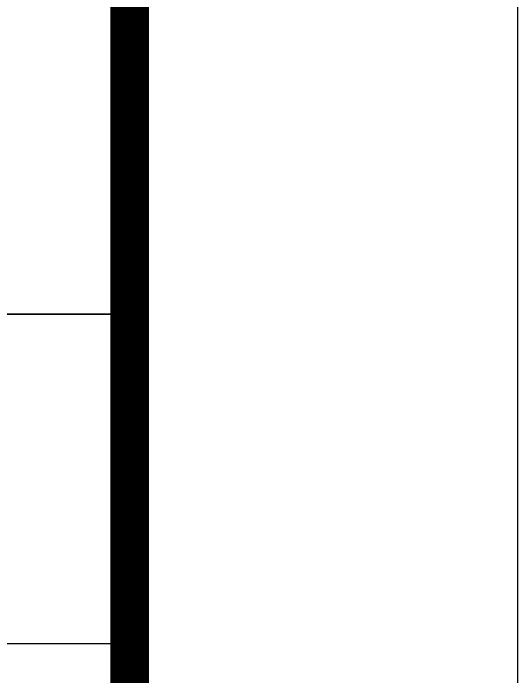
# Model space of a CAD drawing. Extents: x 343352 to 417652, y 770641 to 1036530.
# Drawn here: x 416352 to 417652, y 783027 to 784739 of the extents above; entities that cross this region are included whole.
import ezdxf

# ---------------------------------------------------------------- set-up
doc = ezdxf.new("R2010")
doc.units = 0
doc.header["$LTSCALE"] = 1000
doc.header["$MEASUREMENT"] = 0
doc.layers.add('PUB_TITLE', color=4, linetype='Continuous')
doc.layers.add('TWT_TITLE', color=7, linetype='Continuous')

msp = doc.modelspace()

# ---------------------------------------------------------------- linework, layer by layer
at = {"layer": 'PUB_TITLE'}
for p, q in [((411040.8, 783963.2), (416650.7, 783962.8)), ((411041, 783962.9), (416651, 783962.9)), ((411040.7, 783113.2), (416650.7, 783112.8)), ((411041, 783112.9), (416651, 783112.9))]:
    msp.add_line(p, q, dxfattribs=at)
at = {"layer": 'TWT_TITLE'}
msp.add_lwpolyline([(343352.5, 770640.7), (417652.5, 770640.7), (417652.5, 812640.7), (343352.5, 812640.7)], close=True, dxfattribs=at)
at = {"layer": 'TWT_TITLE', "const_width": 100}
msp.add_lwpolyline([(345852.5, 771640.7), (416652.5, 771640.7), (416652.5, 811640.7), (345852.5, 811640.7)], close=True, dxfattribs=at)
at = {"layer": 'TWT_TITLE', "const_width": 80}
msp.add_lwpolyline([(416652.5, 771640.7), (416652.5, 811640.7)], dxfattribs=at)

doc.saveas('drawing.dxf')
